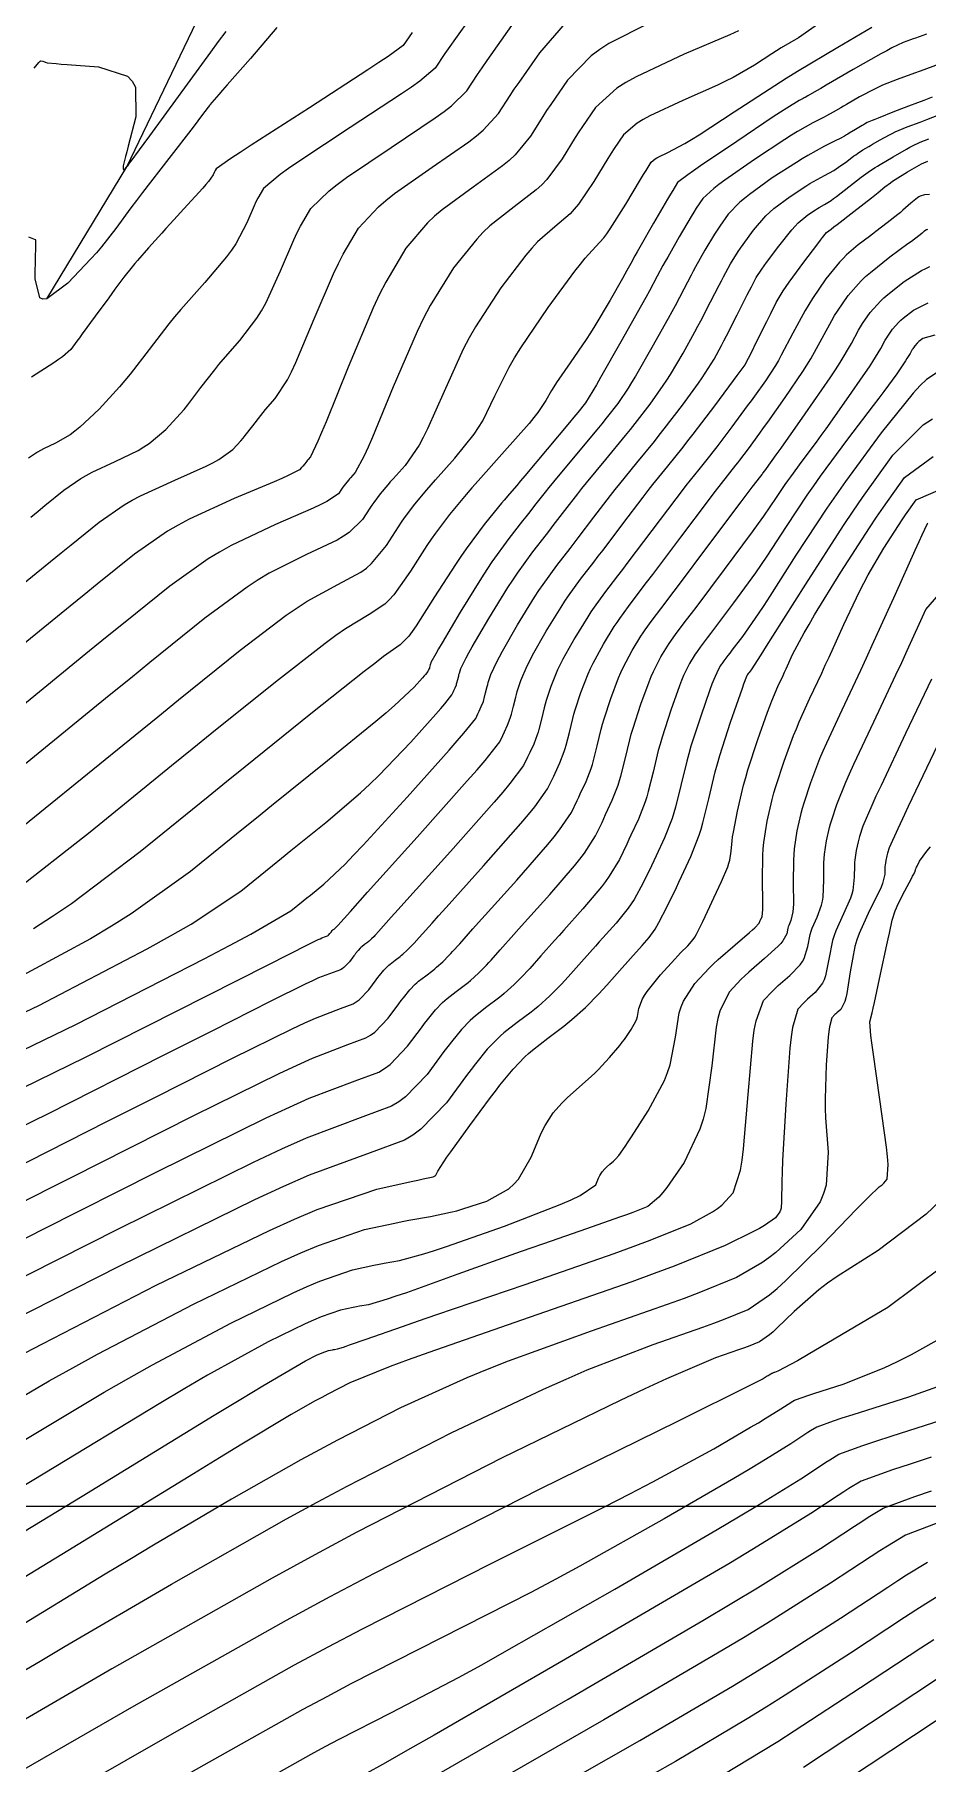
# Model space of a CAD drawing. Header units: metres. Extents: x 837475 to 838479, y 1189012 to 1191015.
# Drawn here: x 837627.1 to 837667.1, y 1190202.4 to 1190279.8 of the extents above; entities that cross this region are included whole.
import ezdxf

# ---------------------------------------------------------------- set-up
doc = ezdxf.new("R2010")
doc.units = ezdxf.units.M
doc.header["$LTSCALE"] = 0.3
doc.layers.add('COORD', color=7, linetype='Continuous', lineweight=20)
for name, color, linetype in [('COTAS 10', 1, 'Continuous'), ('COTAS INT', 252, 'Continuous'), ('DRENAJE', 5, 'Continuous')]:
    doc.layers.add(name, color=color, linetype=linetype)

msp = doc.modelspace()

# ---------------------------------------------------------------- linework, layer by layer
at = {"layer": 'COORD'}
msp.add_line((837476.514, 1190213.872), (838476.514, 1190213.872), dxfattribs=at)
at = {"layer": 'COTAS 10'}
for points in [[(837623.401, 1190241.787), (837627.323, 1190244.959), (837631.595, 1190248.439), (837632.605, 1190249.26), (837633.541, 1190250.019), (837636.3, 1190252.247), (837638.353, 1190253.807), (837638.844, 1190254.145), (837639.301, 1190254.443), (837640.672, 1190255.181), (837641.707, 1190255.739), (837641.952, 1190255.923), (837642.179, 1190256.12), (837642.851, 1190256.938), (837643.383, 1190257.769), (837643.522, 1190257.975), (837643.658, 1190258.17), (837644.119, 1190258.785), (837644.661, 1190259.432), (837644.847, 1190259.647), (837645.049, 1190259.878), (837645.909, 1190260.841), (837646.771, 1190261.917), (837646.974, 1190262.219), (837647.161, 1190262.522), (837647.707, 1190263.633), (837648.344, 1190264.924), (837648.588, 1190265.341), (837648.862, 1190265.784), (837650.095, 1190267.597), (837651.289, 1190269.221), (837651.537, 1190269.544), (837651.751, 1190269.813), (837652.225, 1190270.327), (837652.578, 1190270.714), (837652.714, 1190270.903), (837652.867, 1190271.127), (837653.559, 1190272.233), (837654.222, 1190273.333), (837654.357, 1190273.554), (837654.47, 1190273.74), (837654.703, 1190274.108), (837654.875, 1190274.255), (837654.95, 1190274.301), (837655.037, 1190274.348), (837655.449, 1190274.54), (837656.202, 1190274.944), (837656.503, 1190275.127), (837656.844, 1190275.34), (837658.413, 1190276.364), (837660.24, 1190277.553), (837660.745, 1190277.871), (837661.249, 1190278.183), (837663.066, 1190279.267), (837664.582, 1190280.165)], [(837626.922, 1190258.209), (837627.249, 1190258.475), (837627.549, 1190258.718), (837628.403, 1190259.408), (837629.165, 1190259.934), (837629.407, 1190260.074), (837629.663, 1190260.212), (837630.698, 1190260.69), (837631.731, 1190261.193), (837631.984, 1190261.347), (837632.223, 1190261.507), (837632.971, 1190262.137), (837633.611, 1190262.831), (837633.782, 1190263.032), (837633.951, 1190263.237), (837634.541, 1190264.006), (837635.157, 1190264.812), (837635.343, 1190265.04), (837635.536, 1190265.27), (837636.287, 1190266.116), (837637.05, 1190267.117), (837637.25, 1190267.445), (837637.444, 1190267.794), (837638.106, 1190269.238), (837638.698, 1190270.633), (837638.848, 1190270.952), (837638.993, 1190271.241), (837639.468, 1190272.041), (837640.285, 1190272.83), (837640.646, 1190273.112), (837641.064, 1190273.422), (837643.062, 1190274.772), (837645.027, 1190276.092), (837645.426, 1190276.383), (837645.761, 1190276.642), (837646.447, 1190277.309), (837646.923, 1190278.036), (837647.127, 1190278.332), (837647.361, 1190278.67), (837648.464, 1190280.235)], [(837622.726, 1190232.465), (837628.943, 1190235.468), (837634.681, 1190238.408), (837635.822, 1190239.007), (837636.769, 1190239.512), (837638.571, 1190240.559), (837639.124, 1190241.008), (837639.283, 1190241.137), (837639.445, 1190241.267), (837640.049, 1190241.754), (837640.999, 1190242.656), (837641.378, 1190243.048), (837641.808, 1190243.502), (837643.781, 1190245.658), (837645.651, 1190247.756), (837646.017, 1190248.173), (837646.316, 1190248.52), (837646.845, 1190249.182), (837646.943, 1190249.385), (837646.97, 1190249.443), (837646.998, 1190249.501), (837647.095, 1190249.716), (837647.185, 1190249.943), (837647.206, 1190250.009), (837647.227, 1190250.076), (837647.289, 1190250.332), (837647.357, 1190250.619), (837647.381, 1190250.706), (837647.408, 1190250.796), (837647.522, 1190251.151), (837647.784, 1190251.72), (837647.903, 1190251.946), (837648.043, 1190252.202), (837648.717, 1190253.373), (837649.477, 1190254.611), (837649.671, 1190254.909), (837649.858, 1190255.187), (837650.472, 1190256.033), (837651.072, 1190256.803), (837651.249, 1190257.035), (837651.432, 1190257.274), (837652.133, 1190258.203), (837652.875, 1190259.173), (837653.083, 1190259.437), (837653.293, 1190259.7), (837654.059, 1190260.636), (837654.843, 1190261.596), (837655.063, 1190261.874), (837655.285, 1190262.158), (837656.098, 1190263.226), (837656.815, 1190264.213), (837656.977, 1190264.445), (837657.123, 1190264.66), (837657.515, 1190265.285), (837657.849, 1190265.9), (837657.957, 1190266.108), (837658.073, 1190266.332), (837658.551, 1190267.275), (837659.002, 1190268.169), (837659.1, 1190268.362), (837659.188, 1190268.531), (837659.409, 1190268.943), (837659.653, 1190269.316), (837659.755, 1190269.46), (837659.872, 1190269.622), (837660.416, 1190270.353), (837661.005, 1190271.084), (837661.15, 1190271.246), (837661.287, 1190271.389), (837661.715, 1190271.758), (837662.059, 1190271.982), (837662.142, 1190272.033), (837662.221, 1190272.08), (837662.463, 1190272.213), (837662.758, 1190272.397), (837662.87, 1190272.476), (837662.995, 1190272.569), (837663.559, 1190273.006), (837664.102, 1190273.434), (837664.215, 1190273.521), (837664.31, 1190273.594), (837664.519, 1190273.744), (837664.736, 1190273.873), (837664.837, 1190273.933), (837664.956, 1190274.004), (837665.532, 1190274.349), (837666.139, 1190274.701), (837666.277, 1190274.777), (837666.402, 1190274.844), (837666.744, 1190275.005), (837667.134, 1190275.154)], [(837625.281, 1190225.179), (837627.45, 1190226.276), (837632.538, 1190228.85), (837637.461, 1190231.276), (837638.498, 1190231.761), (837639.393, 1190232.164), (837641.452, 1190232.946), (837642.503, 1190233.336), (837642.764, 1190233.492), (837643.011, 1190233.67), (837643.795, 1190234.488), (837644.412, 1190235.321), (837644.554, 1190235.508), (837644.684, 1190235.677), (837645.047, 1190236.128), (837645.361, 1190236.454), (837645.459, 1190236.544), (837645.561, 1190236.632), (837645.971, 1190236.949), (837646.393, 1190237.265), (837646.502, 1190237.354), (837646.608, 1190237.443), (837646.967, 1190237.768), (837647.323, 1190238.127), (837647.427, 1190238.238), (837647.535, 1190238.354), (837647.946, 1190238.814), (837648.547, 1190239.494), (837648.775, 1190239.748), (837649.028, 1190240.032), (837650.163, 1190241.296), (837651.27, 1190242.581), (837651.507, 1190242.878), (837651.713, 1190243.149), (837652.205, 1190243.915), (837652.499, 1190244.525), (837652.58, 1190244.698), (837652.661, 1190244.872), (837652.955, 1190245.515), (837653.222, 1190246.196), (837653.287, 1190246.394), (837653.348, 1190246.596), (837653.534, 1190247.362), (837653.739, 1190248.22), (837653.811, 1190248.481), (837653.89, 1190248.752), (837654.232, 1190249.814), (837654.605, 1190250.826), (837654.704, 1190251.065), (837654.8, 1190251.287), (837655.13, 1190251.938), (837655.429, 1190252.424), (837655.505, 1190252.542), (837655.579, 1190252.651), (837655.82, 1190252.983), (837656.288, 1190253.596), (837656.504, 1190253.882), (837656.758, 1190254.219), (837657.987, 1190255.858), (837659.241, 1190257.55), (837659.51, 1190257.92), (837659.745, 1190258.248), (837660.312, 1190259.077), (837660.698, 1190259.663), (837660.819, 1190259.837), (837660.947, 1190260.016), (837661.458, 1190260.707), (837662.1, 1190261.57), (837662.309, 1190261.857), (837662.532, 1190262.166), (837663.451, 1190263.456), (837664.299, 1190264.678), (837664.477, 1190264.944), (837664.631, 1190265.178), (837664.98, 1190265.763), (837665.176, 1190266.127), (837665.233, 1190266.222), (837665.291, 1190266.314), (837665.507, 1190266.626), (837665.787, 1190266.938), (837665.885, 1190267.03), (837665.992, 1190267.124), (837666.451, 1190267.486), (837667.106, 1190267.803)], [(837625.873, 1190216.384), (837630.205, 1190218.981), (837631.31, 1190219.618), (837632.373, 1190220.218), (837635.873, 1190222.087), (837638.677, 1190223.447), (837639.301, 1190223.726), (837639.86, 1190223.963), (837641.332, 1190224.469), (837642.289, 1190224.674), (837642.523, 1190224.721), (837642.744, 1190224.764), (837643.433, 1190224.886), (837644.519, 1190225.181), (837644.991, 1190225.333), (837645.537, 1190225.517), (837648.129, 1190226.433), (837650.627, 1190227.397), (837651.115, 1190227.609), (837651.515, 1190227.798), (837652.22, 1190228.283), (837652.342, 1190228.575), (837652.374, 1190228.641), (837652.405, 1190228.701), (837652.51, 1190228.866), (837652.623, 1190228.993), (837652.659, 1190229.029), (837652.697, 1190229.065), (837652.85, 1190229.201), (837653.012, 1190229.346), (837653.056, 1190229.388), (837653.099, 1190229.431), (837653.25, 1190229.594), (837653.542, 1190230.003), (837653.673, 1190230.202), (837653.827, 1190230.437), (837654.567, 1190231.593), (837655.291, 1190232.949), (837655.435, 1190233.309), (837655.555, 1190233.664), (837655.783, 1190234.891), (837655.958, 1190235.982), (837656.044, 1190236.25), (837656.147, 1190236.505), (837656.653, 1190237.301), (837657.303, 1190237.995), (837657.495, 1190238.184), (837657.694, 1190238.371), (837658.455, 1190239.039), (837659.106, 1190239.589), (837659.234, 1190239.703), (837659.34, 1190239.8), (837659.534, 1190240.012), (837659.583, 1190240.119), (837659.611, 1190240.179), (837659.664, 1190240.293), (837659.701, 1190240.614), (837659.706, 1190240.776), (837659.707, 1190240.969), (837659.691, 1190241.927), (837659.701, 1190243.043), (837659.719, 1190243.335), (837659.743, 1190243.619), (837659.888, 1190244.585), (837660.119, 1190245.554), (837660.199, 1190245.841), (837660.285, 1190246.135), (837660.652, 1190247.264), (837661.078, 1190248.414), (837661.202, 1190248.722), (837661.328, 1190249.025), (837661.804, 1190250.084), (837662.337, 1190251.216), (837662.499, 1190251.567), (837662.667, 1190251.934), (837663.328, 1190253.391), (837664.031, 1190254.868), (837664.225, 1190255.246), (837664.42, 1190255.611), (837665.124, 1190256.82), (837665.775, 1190257.834), (837665.936, 1190258.075), (837666.089, 1190258.3), (837666.571, 1190258.972), (837667.772, 1190259.503)], [(837626.297, 1190206.321), (837627.339, 1190206.94), (837628.465, 1190207.605), (837633.226, 1190210.39), (837638.374, 1190213.305), (837639.744, 1190214.052), (837641.09, 1190214.774), (837645.75, 1190217.164), (837649.877, 1190219.123), (837650.887, 1190219.572), (837651.839, 1190219.982), (837654.797, 1190221.125), (837657.018, 1190221.902), (837657.506, 1190222.079), (837657.938, 1190222.241), (837659.038, 1190222.689), (837659.998, 1190223.345), (837660.343, 1190223.638), (837660.721, 1190223.978), (837662.368, 1190225.608), (837663.896, 1190227.185), (837664.199, 1190227.493), (837664.449, 1190227.744), (837664.917, 1190228.185), (837665.048, 1190228.284), (837665.085, 1190228.32), (837665.124, 1190228.359), (837665.266, 1190228.531), (837665.306, 1190229.198), (837665.28, 1190229.549), (837665.237, 1190229.973), (837664.947, 1190232.105), (837664.637, 1190234.222), (837664.581, 1190234.637), (837664.539, 1190234.977), (837664.496, 1190235.585), (837664.595, 1190235.986), (837664.642, 1190236.195), (837664.699, 1190236.448), (837664.974, 1190237.716), (837665.255, 1190239.03), (837665.315, 1190239.311), (837665.367, 1190239.556), (837665.491, 1190240.145), (837665.622, 1190240.563), (837665.679, 1190240.701), (837665.745, 1190240.848), (837666.057, 1190241.46), (837666.354, 1190242.006), (837666.41, 1190242.111), (837666.456, 1190242.197), (837666.528, 1190242.342), (837666.528, 1190242.361), (837666.529, 1190242.365), (837666.53, 1190242.377), (837666.533, 1190242.388), (837666.534, 1190242.391), (837666.535, 1190242.395), (837666.539, 1190242.408), (837666.57, 1190242.475), (837666.587, 1190242.511), (837666.608, 1190242.556), (837666.717, 1190242.785), (837667.049, 1190243.237), (837667.211, 1190243.423)], [(837637.319, 1190201.558), (837639.479, 1190202.772), (837640.099, 1190203.106), (837640.727, 1190203.439), (837643.075, 1190204.634), (837646.074, 1190206.204), (837647.113, 1190206.775), (837648.242, 1190207.404), (837653.075, 1190210.165), (837657.651, 1190212.836), (837658.618, 1190213.408), (837659.455, 1190213.908), (837661.397, 1190215.11), (837662.325, 1190215.722), (837662.523, 1190215.85), (837662.695, 1190215.961), (837663.105, 1190216.212), (837664.178, 1190216.597), (837664.768, 1190216.792), (837665.486, 1190217.026), (837669.134, 1190218.192)], [(837668.066, 1190210.16), (837667, 1190209.509), (837666.552, 1190209.222), (837666.038, 1190208.888), (837663.629, 1190207.298), (837660.698, 1190205.402), (837659.855, 1190204.875), (837658.998, 1190204.348), (837655.79, 1190202.441), (837652.604, 1190200.646)]]:
    msp.add_lwpolyline(points, dxfattribs=at)
at = {"layer": 'COTAS INT'}
for points in [[(837647.216, 1190281.461), (837645.939, 1190279.656), (837645.68, 1190279.288), (837645.464, 1190278.976), (837645.025, 1190278.324), (837644.34, 1190277.745), (837643.968, 1190277.479), (837643.517, 1190277.167), (837641.229, 1190275.661), (837638.927, 1190274.144), (837638.467, 1190273.826), (837638.084, 1190273.552), (837637.342, 1190272.93), (837637.082, 1190272.491), (837637.002, 1190272.333), (837636.92, 1190272.158), (837636.595, 1190271.393), (837636.096, 1190270.453), (837635.903, 1190270.168), (837635.686, 1190269.873), (837634.707, 1190268.718), (837633.636, 1190267.512), (837633.361, 1190267.184), (837633.096, 1190266.86), (837632.217, 1190265.711), (837631.377, 1190264.614), (837631.137, 1190264.322), (837630.892, 1190264.036), (837629.98, 1190263.046), (837629.112, 1190262.229), (837628.896, 1190262.053), (837628.689, 1190261.897), (837628.031, 1190261.515), (837627.486, 1190261.263), (837627.352, 1190261.191), (837627.224, 1190261.117), (837626.823, 1190260.84)], [(837625.721, 1190254.515), (837627.8, 1190256.209), (837628.282, 1190256.601), (837628.724, 1190256.959), (837629.982, 1190257.976), (837631.106, 1190258.751), (837631.463, 1190258.957), (837631.839, 1190259.161), (837633.366, 1190259.865), (837634.772, 1190260.489), (837635.072, 1190260.641), (837635.335, 1190260.784), (837635.962, 1190261.227), (837636.33, 1190261.626), (837636.428, 1190261.742), (837636.525, 1190261.859), (837636.864, 1190262.301), (837637.218, 1190262.764), (837637.325, 1190262.895), (837637.435, 1190263.027), (837637.867, 1190263.513), (837638.413, 1190264.361), (837638.596, 1190264.721), (837638.793, 1190265.135), (837639.616, 1190267.084), (837640.475, 1190269.109), (837640.694, 1190269.572), (837640.904, 1190269.991), (837641.593, 1190271.152), (837642.486, 1190272.108), (837642.824, 1190272.399), (837643.202, 1190272.7), (837644.895, 1190273.883), (837646.537, 1190275.016), (837646.884, 1190275.287), (837647.183, 1190275.539), (837647.87, 1190276.294), (837648.383, 1190277.095), (837648.573, 1190277.377), (837648.783, 1190277.684), (837649.712, 1190279.01), (837650.868, 1190280.338)], [(837654.605, 1190280.346), (837652.809, 1190279.435), (837652.395, 1190279.161), (837652.018, 1190278.879), (837650.96, 1190277.784), (837650.205, 1190276.698), (837650.019, 1190276.421), (837649.843, 1190276.155), (837649.292, 1190275.279), (837648.604, 1190274.436), (837648.341, 1190274.191), (837648.048, 1190273.941), (837646.727, 1190272.994), (837645.339, 1190271.978), (837645.002, 1190271.685), (837644.687, 1190271.386), (837643.719, 1190270.263), (837642.815, 1190268.741), (837642.539, 1190268.191), (837642.253, 1190267.585), (837641.127, 1190264.93), (837640.141, 1190262.476), (837639.943, 1190261.997), (837639.777, 1190261.605), (837639.447, 1190260.911), (837639.335, 1190260.785), (837639.306, 1190260.751), (837639.279, 1190260.717), (837639.187, 1190260.597), (837639.099, 1190260.482), (837639.074, 1190260.452), (837639.048, 1190260.422), (837638.953, 1190260.318), (837638.446, 1190260.062), (837638.161, 1190259.935), (837637.813, 1190259.784), (837636.034, 1190259.04), (837634.016, 1190258.109), (837633.518, 1190257.841), (837633.046, 1190257.568), (837631.562, 1190256.543), (837629.899, 1190255.2), (837629.315, 1190254.727), (837628.678, 1190254.209), (837625.93, 1190251.969)], [(837658.611, 1190279.997), (837658.218, 1190279.822), (837656.176, 1190278.951), (837654.029, 1190277.939), (837653.569, 1190277.676), (837653.168, 1190277.421), (837652.208, 1190276.559), (837651.627, 1190275.712), (837651.465, 1190275.466), (837651.303, 1190275.214), (837650.715, 1190274.263), (837650.025, 1190273.333), (837649.799, 1190273.095), (837649.558, 1190272.865), (837648.56, 1190272.105), (837647.476, 1190271.257), (837647.181, 1190270.971), (837646.887, 1190270.665), (837645.844, 1190269.375), (837644.803, 1190267.686), (837644.511, 1190267.127), (837644.217, 1190266.529), (837643.14, 1190264.043), (837642.219, 1190261.785), (837642.023, 1190261.332), (837641.852, 1190260.953), (837641.449, 1190260.206), (837641.238, 1190259.97), (837641.189, 1190259.913), (837641.143, 1190259.861), (837641.01, 1190259.702), (837640.897, 1190259.551), (837640.864, 1190259.503), (837640.83, 1190259.453), (837640.699, 1190259.249), (837640.184, 1190258.904), (837639.907, 1190258.764), (837639.571, 1190258.606), (837637.876, 1190257.876), (837635.887, 1190256.932), (837635.367, 1190256.639), (837634.861, 1190256.333), (837633.141, 1190255.111), (837631.074, 1190253.441), (837630.348, 1190252.852), (837629.556, 1190252.208), (837626.14, 1190249.424)], [(837662.19, 1190280.304), (837661.294, 1190279.691), (837660.527, 1190279.233), (837660.314, 1190279.101), (837660.101, 1190278.968), (837659.33, 1190278.466), (837658.367, 1190277.907), (837658.033, 1190277.738), (837657.67, 1190277.562), (837656.114, 1190276.872), (837654.645, 1190276.191), (837654.335, 1190276.02), (837654.068, 1190275.857), (837653.455, 1190275.333), (837653.048, 1190274.726), (837652.911, 1190274.51), (837652.763, 1190274.274), (837652.137, 1190273.248), (837651.446, 1190272.23), (837651.257, 1190271.999), (837651.068, 1190271.79), (837650.393, 1190271.216), (837649.613, 1190270.535), (837649.359, 1190270.258), (837649.088, 1190269.943), (837647.97, 1190268.486), (837646.832, 1190266.735), (837646.549, 1190266.234), (837646.28, 1190265.727), (837645.424, 1190263.838), (837644.69, 1190262.154), (837644.498, 1190261.775), (837644.312, 1190261.435), (837643.679, 1190260.523), (837643.144, 1190259.924), (837643.018, 1190259.78), (837642.902, 1190259.646), (837642.565, 1190259.243), (837642.278, 1190258.86), (837642.193, 1190258.739), (837642.106, 1190258.611), (837641.775, 1190258.093), (837641.181, 1190257.512), (837640.929, 1190257.344), (837640.639, 1190257.173), (837639.274, 1190256.529), (837637.594, 1190255.688), (837637.105, 1190255.392), (837636.607, 1190255.07), (837634.721, 1190253.679), (837632.249, 1190251.682), (837631.381, 1190250.978), (837630.434, 1190250.208), (837626.349, 1190246.879)], [(837637.931, 1190280.153), (837636.753, 1190278.763), (837635.709, 1190277.572), (837635.503, 1190277.336), (837635.334, 1190277.142), (837635.023, 1190276.779), (837634.954, 1190276.689), (837634.937, 1190276.666), (837634.921, 1190276.644), (837634.87, 1190276.575), (837634.57, 1190276.185), (837634.398, 1190275.961), (837634.186, 1190275.687), (837633.098, 1190274.282), (837631.918, 1190272.745), (837631.648, 1190272.389), (837631.403, 1190272.063), (837630.725, 1190271.135), (837630.081, 1190270.314), (837629.858, 1190270.055), (837629.615, 1190269.782), (837628.574, 1190268.683), (837627.64, 1190267.989), (837627.464, 1190267.972), (837627.324, 1190268.032), (837627.116, 1190268.879), (837627.137, 1190269.961), (837627.142, 1190270.169), (837627.145, 1190270.337), (837627.153, 1190270.611), (837627.152, 1190270.622), (837627.151, 1190270.625), (837627.148, 1190270.627), (837627.136, 1190270.634), (837626.838, 1190270.743)], [(837644.004, 1190279.917), (837643.602, 1190279.34), (837642.919, 1190278.848), (837642.511, 1190278.575), (837642.007, 1190278.243), (837639.396, 1190276.55), (837636.79, 1190274.866), (837636.289, 1190274.539), (837635.884, 1190274.274), (837635.217, 1190273.819), (837635.171, 1190273.741), (837635.157, 1190273.713), (837635.142, 1190273.682), (837635.085, 1190273.547), (837634.872, 1190273.246), (837634.759, 1190273.111), (837634.623, 1190272.953), (837633.938, 1190272.196), (837633.161, 1190271.352), (837632.967, 1190271.139), (837632.782, 1190270.936), (837632.192, 1190270.279), (837631.7, 1190269.712), (837631.578, 1190269.566), (837631.461, 1190269.425), (837631.09, 1190268.953), (837630.69, 1190268.416), (837630.556, 1190268.233), (837630.411, 1190268.036), (837629.802, 1190267.203), (837629.225, 1190266.411), (837629.099, 1190266.24), (837628.989, 1190266.089), (837628.714, 1190265.721), (837628.337, 1190265.389), (837628.162, 1190265.262), (837627.956, 1190265.119), (837626.956, 1190264.477)], [(837627.074, 1190278.319), (837627.274, 1190278.577), (837627.335, 1190278.634), (837627.355, 1190278.642), (837627.375, 1190278.646), (837627.457, 1190278.635), (837627.542, 1190278.605), (837627.564, 1190278.597), (837627.586, 1190278.59), (837627.659, 1190278.569), (837628.051, 1190278.529), (837628.275, 1190278.51), (837628.547, 1190278.488), (837629.946, 1190278.383), (837631.25, 1190277.964), (837631.463, 1190277.744), (837631.612, 1190277.479), (837631.617, 1190276.149), (837631.282, 1190274.833), (837631.217, 1190274.577), (837631.164, 1190274.368), (837631.072, 1190274.005), (837631.062, 1190273.943), (837631.06, 1190273.925), (837631.058, 1190273.905), (837631.054, 1190273.828), (837631.067, 1190273.777), (837631.075, 1190273.773), (837631.086, 1190273.774), (837631.143, 1190273.816), (837631.207, 1190273.883), (837631.221, 1190273.9), (837631.235, 1190273.916), (837631.274, 1190273.966), (837631.316, 1190274.023), (837631.331, 1190274.043), (837631.347, 1190274.064), (837631.419, 1190274.158), (837631.793, 1190274.668), (837632, 1190274.951), (837632.251, 1190275.297), (837633.532, 1190277.061), (837634.977, 1190279.04), (837635.332, 1190279.521), (837635.668, 1190279.973)], [(837667.03, 1190279.853), (837666.544, 1190279.674), (837666.428, 1190279.632), (837666.319, 1190279.592), (837665.991, 1190279.475), (837665.478, 1190279.229), (837665.253, 1190279.108), (837664.992, 1190278.965), (837663.75, 1190278.258), (837662.541, 1190277.558), (837662.3, 1190277.419), (837662.1, 1190277.303), (837661.72, 1190277.084), (837661.59, 1190277.012), (837661.548, 1190276.99), (837661.503, 1190276.967), (837661.321, 1190276.876), (837660.772, 1190276.536), (837660.496, 1190276.356), (837660.166, 1190276.139), (837658.529, 1190275.045), (837656.913, 1190273.949), (837656.597, 1190273.73), (837656.339, 1190273.548), (837655.882, 1190273.196), (837655.666, 1190272.849), (837655.56, 1190272.67), (837655.433, 1190272.455), (837654.81, 1190271.378), (837654.194, 1190270.303), (837654.072, 1190270.089), (837653.971, 1190269.912), (837653.783, 1190269.573), (837653.61, 1190269.258), (837653.52, 1190269.096), (837653.41, 1190268.901), (837652.861, 1190267.925), (837652.179, 1190266.771), (837651.986, 1190266.464), (837651.792, 1190266.162), (837651.076, 1190265.117), (837650.468, 1190264.244), (837650.341, 1190264.05), (837650.233, 1190263.877), (837649.991, 1190263.429), (837649.632, 1190262.891), (837649.449, 1190262.662), (837649.23, 1190262.398), (837648.139, 1190261.158), (837646.954, 1190259.832), (837646.676, 1190259.514), (837646.42, 1190259.218), (837645.674, 1190258.326), (837645.038, 1190257.479), (837644.851, 1190257.21), (837644.659, 1190256.927), (837643.927, 1190255.782), (837643.177, 1190254.728), (837642.975, 1190254.502), (837642.775, 1190254.306), (837642.07, 1190253.834), (837641.008, 1190253.198), (837640.582, 1190252.898), (837640.099, 1190252.543), (837637.88, 1190250.814), (837635.029, 1190248.515), (837634.148, 1190247.802), (837633.228, 1190247.055), (837629.573, 1190244.079), (837626.075, 1190241.332)], [(837668.166, 1190278.708), (837667.023, 1190278.288), (837666.749, 1190278.188), (837666.493, 1190278.096), (837665.721, 1190277.819), (837665.065, 1190277.558), (837664.883, 1190277.475), (837664.7, 1190277.388), (837664.035, 1190277.032), (837663.447, 1190276.692), (837663.313, 1190276.614), (837663.19, 1190276.543), (837662.849, 1190276.348), (837662.55, 1190276.184), (837662.454, 1190276.134), (837662.351, 1190276.081), (837661.933, 1190275.871), (837661.255, 1190275.481), (837660.989, 1190275.315), (837660.69, 1190275.124), (837659.325, 1190274.224), (837658.006, 1190273.309), (837657.736, 1190273.109), (837657.505, 1190272.932), (837657.015, 1190272.486), (837656.717, 1190272.043), (837656.608, 1190271.868), (837656.488, 1190271.67), (837655.96, 1190270.77), (837655.442, 1190269.86), (837655.329, 1190269.658), (837655.229, 1190269.476), (837654.975, 1190268.999), (837654.622, 1190268.343), (837654.46, 1190268.049), (837654.27, 1190267.707), (837653.348, 1190266.067), (837652.433, 1190264.457), (837652.246, 1190264.133), (837652.088, 1190263.863), (837651.759, 1190263.329), (837651.41, 1190262.895), (837651.239, 1190262.688), (837651.037, 1190262.443), (837650.037, 1190261.245), (837649.043, 1190260.06), (837648.844, 1190259.823), (837648.678, 1190259.626), (837648.352, 1190259.245), (837648.113, 1190258.96), (837648.001, 1190258.823), (837647.869, 1190258.661), (837647.228, 1190257.868), (837646.419, 1190256.788), (837646.18, 1190256.446), (837645.936, 1190256.085), (837645.002, 1190254.626), (837644.175, 1190253.336), (837643.997, 1190253.082), (837643.842, 1190252.872), (837643.468, 1190252.487), (837642.714, 1190251.954), (837642.32, 1190251.651), (837641.845, 1190251.28), (837639.459, 1190249.382), (837636.517, 1190247.012), (837635.691, 1190246.344), (837634.861, 1190245.671), (837631.823, 1190243.199), (837628.748, 1190240.877), (837627.895, 1190240.299), (837627.042, 1190239.749)], [(837667.286, 1190277.03), (837666.907, 1190276.882), (837666.631, 1190276.776), (837666.5, 1190276.725), (837666.347, 1190276.666), (837665.596, 1190276.375), (837664.859, 1190276.087), (837664.713, 1190276.029), (837664.593, 1190275.981), (837664.372, 1190275.886), (837664.258, 1190275.818), (837664.206, 1190275.788), (837664.145, 1190275.752), (837663.851, 1190275.58), (837663.561, 1190275.408), (837663.502, 1190275.373), (837663.453, 1190275.343), (837663.353, 1190275.278), (837663.194, 1190275.19), (837663.107, 1190275.146), (837663.002, 1190275.093), (837662.468, 1190274.828), (837661.71, 1190274.413), (837661.463, 1190274.266), (837661.201, 1190274.104), (837660.122, 1190273.402), (837659.1, 1190272.669), (837658.874, 1190272.488), (837658.672, 1190272.316), (837658.149, 1190271.775), (837657.769, 1190271.236), (837657.657, 1190271.065), (837657.543, 1190270.886), (837657.11, 1190270.161), (837656.691, 1190269.417), (837656.586, 1190269.226), (837656.486, 1190269.041), (837656.167, 1190268.424), (837655.773, 1190267.672), (837655.626, 1190267.402), (837655.463, 1190267.105), (837654.737, 1190265.807), (837653.996, 1190264.524), (837653.823, 1190264.237), (837653.664, 1190263.98), (837653.206, 1190263.295), (837652.688, 1190262.633), (837652.491, 1190262.389), (837652.272, 1190262.12), (837651.286, 1190260.933), (837650.327, 1190259.78), (837650.123, 1190259.533), (837649.947, 1190259.317), (837649.534, 1190258.798), (837649.206, 1190258.369), (837649.083, 1190258.21), (837648.946, 1190258.034), (837648.332, 1190257.253), (837647.569, 1190256.202), (837647.337, 1190255.856), (837647.096, 1190255.485), (837646.152, 1190253.947), (837645.34, 1190252.568), (837645.183, 1190252.299), (837645.055, 1190252.078), (837644.838, 1190251.685), (837644.815, 1190251.614), (837644.809, 1190251.595), (837644.805, 1190251.578), (837644.791, 1190251.52), (837644.778, 1190251.469), (837644.774, 1190251.455), (837644.77, 1190251.442), (837644.752, 1190251.396), (837644.727, 1190251.341), (837644.721, 1190251.329), (837644.701, 1190251.288), (837644.595, 1190251.155), (837644.534, 1190251.085), (837644.461, 1190251.001), (837644.084, 1190250.578), (837643.206, 1190249.758), (837642.817, 1190249.424), (837642.364, 1190249.042), (837640.202, 1190247.278), (837637.695, 1190245.259), (837637.025, 1190244.718), (837636.366, 1190244.184), (837634.072, 1190242.319), (837631.422, 1190240.422), (837630.538, 1190239.868), (837629.588, 1190239.302), (837625.616, 1190237.154)], [(837622.02, 1190233.816), (837627.28, 1190236.311), (837632.135, 1190238.855), (837633.18, 1190239.437), (837634.095, 1190239.967), (837636.322, 1190241.439), (837637.745, 1190242.596), (837638.154, 1190242.927), (837638.57, 1190243.263), (837640.125, 1190244.516), (837641.681, 1190245.849), (837642.097, 1190246.236), (837642.507, 1190246.63), (837643.932, 1190248.118), (837645.056, 1190249.378), (837645.275, 1190249.629), (837645.455, 1190249.837), (837645.773, 1190250.235), (837645.832, 1190250.357), (837645.848, 1190250.392), (837645.865, 1190250.427), (837645.924, 1190250.556), (837645.977, 1190250.692), (837645.99, 1190250.732), (837646.002, 1190250.772), (837646.04, 1190250.926), (837646.081, 1190251.098), (837646.095, 1190251.15), (837646.111, 1190251.205), (837646.18, 1190251.418), (837646.419, 1190251.899), (837646.543, 1190252.123), (837646.691, 1190252.385), (837647.434, 1190253.66), (837648.287, 1190255.048), (837648.504, 1190255.382), (837648.713, 1190255.695), (837649.402, 1190256.643), (837650.009, 1190257.419), (837650.166, 1190257.622), (837650.319, 1190257.821), (837650.834, 1190258.501), (837651.411, 1190259.245), (837651.603, 1190259.485), (837651.81, 1190259.74), (837652.673, 1190260.785), (837653.557, 1190261.858), (837653.777, 1190262.132), (837653.986, 1190262.395), (837654.652, 1190263.26), (837655.24, 1190264.096), (837655.4, 1190264.341), (837655.559, 1190264.592), (837656.126, 1190265.546), (837656.656, 1190266.502), (837656.792, 1190266.755), (837656.923, 1190267.002), (837657.359, 1190267.85), (837657.744, 1190268.605), (837657.843, 1190268.794), (837657.939, 1190268.974), (837658.259, 1190269.552), (837658.598, 1190270.101), (837658.706, 1190270.263), (837658.82, 1190270.429), (837659.282, 1190271.064), (837659.838, 1190271.7), (837660.012, 1190271.867), (837660.193, 1190272.029), (837660.918, 1190272.58), (837661.63, 1190273.043), (837661.803, 1190273.15), (837661.965, 1190273.247), (837662.465, 1190273.52), (837662.88, 1190273.745), (837662.989, 1190273.811), (837663.095, 1190273.88), (837663.456, 1190274.142), (837663.777, 1190274.389), (837663.858, 1190274.447), (837663.936, 1190274.501), (837664.185, 1190274.662), (837664.441, 1190274.812), (837664.522, 1190274.86), (837664.607, 1190274.911), (837664.952, 1190275.117), (837665.366, 1190275.341), (837665.495, 1190275.403), (837665.63, 1190275.465), (837666.17, 1190275.69), (837666.74, 1190275.91), (837666.894, 1190275.969), (837667.047, 1190276.027), (837667.587, 1190276.232)], [(837622.976, 1190230.882), (837629.376, 1190234.001), (837637.545, 1190238.14), (837639.376, 1190239.068), (837639.788, 1190239.271), (837639.874, 1190239.311), (837639.949, 1190239.345), (837640.121, 1190239.41), (837640.209, 1190239.443), (837640.231, 1190239.456), (837640.252, 1190239.471), (837640.317, 1190239.539), (837640.369, 1190239.609), (837640.381, 1190239.624), (837640.392, 1190239.638), (837640.422, 1190239.676), (837640.448, 1190239.704), (837640.456, 1190239.711), (837640.465, 1190239.718), (837640.499, 1190239.745), (837640.535, 1190239.771), (837640.544, 1190239.779), (837640.553, 1190239.786), (837640.583, 1190239.813), (837640.612, 1190239.843), (837640.621, 1190239.853), (837640.63, 1190239.862), (837640.664, 1190239.901), (837641.232, 1190240.533), (837642.005, 1190241.392), (837644.226, 1190243.862), (837646.468, 1190246.379), (837646.907, 1190246.883), (837647.268, 1190247.304), (837647.917, 1190248.128), (837648.054, 1190248.413), (837648.13, 1190248.575), (837648.267, 1190248.875), (837648.392, 1190249.193), (837648.422, 1190249.286), (837648.451, 1190249.38), (837648.538, 1190249.738), (837648.634, 1190250.139), (837648.667, 1190250.261), (837648.704, 1190250.387), (837648.864, 1190250.883), (837649.148, 1190251.541), (837649.263, 1190251.77), (837649.394, 1190252.019), (837650, 1190253.086), (837650.667, 1190254.173), (837650.838, 1190254.435), (837651.002, 1190254.68), (837651.541, 1190255.423), (837652.135, 1190256.188), (837652.332, 1190256.447), (837652.545, 1190256.727), (837653.433, 1190257.906), (837654.339, 1190259.101), (837654.563, 1190259.39), (837654.776, 1190259.66), (837655.446, 1190260.488), (837656.129, 1190261.334), (837656.349, 1190261.616), (837656.584, 1190261.92), (837657.544, 1190263.192), (837658.391, 1190264.33), (837658.554, 1190264.549), (837658.686, 1190264.727), (837658.904, 1190265.024), (837659.002, 1190265.218), (837659.058, 1190265.331), (837659.128, 1190265.469), (837659.484, 1190266.182), (837659.877, 1190266.969), (837659.969, 1190267.154), (837660.055, 1190267.325), (837660.302, 1190267.822), (837660.614, 1190268.345), (837660.739, 1190268.532), (837660.881, 1190268.737), (837661.536, 1190269.632), (837662.158, 1190270.451), (837662.279, 1190270.61), (837662.378, 1190270.738), (837662.552, 1190270.955), (837662.759, 1190271.114), (837662.879, 1190271.206), (837663.026, 1190271.32), (837663.781, 1190271.903), (837664.56, 1190272.51), (837664.721, 1190272.638), (837664.86, 1190272.749), (837665.164, 1190273.004), (837665.411, 1190273.192), (837665.513, 1190273.262), (837665.63, 1190273.338), (837666.175, 1190273.675), (837666.706, 1190273.983), (837666.813, 1190274.041), (837666.904, 1190274.088), (837667.092, 1190274.157)], [(837667.157, 1190272.655), (837666.942, 1190272.641), (837666.753, 1190272.595), (837666.69, 1190272.56), (837666.621, 1190272.516), (837666.332, 1190272.277), (837665.973, 1190271.958), (837665.86, 1190271.863), (837665.742, 1190271.766), (837665.267, 1190271.388), (837664.757, 1190270.998), (837664.617, 1190270.892), (837664.477, 1190270.787), (837663.973, 1190270.414), (837663.447, 1190269.956), (837663.292, 1190269.796), (837663.133, 1190269.623), (837662.529, 1190268.88), (837661.918, 1190267.999), (837661.755, 1190267.739), (837661.595, 1190267.471), (837661.042, 1190266.445), (837660.529, 1190265.464), (837660.395, 1190265.226), (837660.264, 1190265.001), (837659.819, 1190264.309), (837659.331, 1190263.63), (837659.174, 1190263.414), (837659.006, 1190263.185), (837658.319, 1190262.257), (837657.634, 1190261.349), (837657.467, 1190261.133), (837657.311, 1190260.933), (837656.832, 1190260.339), (837656.259, 1190259.62), (837656.043, 1190259.342), (837655.803, 1190259.028), (837654.732, 1190257.609), (837653.657, 1190256.179), (837653.415, 1190255.86), (837653.197, 1190255.573), (837652.611, 1190254.813), (837652.146, 1190254.173), (837652.005, 1190253.962), (837651.858, 1190253.736), (837651.282, 1190252.799), (837650.746, 1190251.836), (837650.623, 1190251.594), (837650.512, 1190251.363), (837650.206, 1190250.616), (837650.001, 1190249.979), (837649.953, 1190249.816), (837649.91, 1190249.659), (837649.787, 1190249.144), (837649.675, 1190248.684), (837649.638, 1190248.563), (837649.6, 1190248.444), (837649.439, 1190248.035), (837649.263, 1190247.649), (837649.165, 1190247.441), (837648.989, 1190247.075), (837648.379, 1190246.265), (837648.057, 1190245.882), (837647.668, 1190245.429), (837645.71, 1190243.221), (837643.761, 1190241.052), (837643.377, 1190240.625), (837643.061, 1190240.273), (837642.485, 1190239.629), (837642.356, 1190239.485), (837642.323, 1190239.449), (837642.29, 1190239.414), (837642.179, 1190239.302), (837642.067, 1190239.2), (837642.033, 1190239.172), (837641.999, 1190239.145), (837641.867, 1190239.046), (837641.739, 1190238.947), (837641.707, 1190238.919), (837641.676, 1190238.891), (837641.578, 1190238.789), (837641.465, 1190238.648), (837641.424, 1190238.595), (837641.38, 1190238.537), (837641.187, 1190238.276), (837640.942, 1190238.021), (837640.864, 1190237.965), (837640.783, 1190237.916), (837640.454, 1190237.794), (837639.81, 1190237.55), (837639.53, 1190237.423), (837639.206, 1190237.272), (837637.667, 1190236.513), (837635.022, 1190235.174), (837632.853, 1190234.076), (837627.667, 1190231.448), (837622.434, 1190228.898)], [(837625.957, 1190228.896), (837630.329, 1190231.111), (837632.498, 1190232.208), (837635.957, 1190233.959), (837638.624, 1190235.273), (837639.186, 1190235.536), (837639.671, 1190235.754), (837640.787, 1190236.178), (837641.356, 1190236.389), (837641.498, 1190236.474), (837641.632, 1190236.57), (837642.056, 1190237.014), (837642.391, 1190237.465), (837642.467, 1190237.566), (837642.538, 1190237.658), (837642.735, 1190237.902), (837642.905, 1190238.079), (837642.958, 1190238.127), (837643.013, 1190238.175), (837643.235, 1190238.347), (837643.464, 1190238.518), (837643.523, 1190238.566), (837643.58, 1190238.614), (837643.775, 1190238.791), (837643.967, 1190238.985), (837644.024, 1190239.046), (837644.083, 1190239.108), (837644.305, 1190239.357), (837644.89, 1190240.013), (837645.176, 1190240.333), (837645.516, 1190240.712), (837647.194, 1190242.579), (837648.869, 1190244.48), (837649.207, 1190244.881), (837649.491, 1190245.227), (837650.061, 1190246.022), (837650.277, 1190246.469), (837650.336, 1190246.596), (837650.396, 1190246.724), (837650.611, 1190247.195), (837650.807, 1190247.695), (837650.855, 1190247.84), (837650.899, 1190247.988), (837651.036, 1190248.55), (837651.186, 1190249.18), (837651.239, 1190249.371), (837651.297, 1190249.57), (837651.548, 1190250.349), (837651.877, 1190251.184), (837651.983, 1190251.418), (837652.097, 1190251.653), (837652.565, 1190252.512), (837653.048, 1190253.299), (837653.171, 1190253.488), (837653.29, 1190253.666), (837653.681, 1190254.203), (837654.26, 1190254.958), (837654.498, 1190255.272), (837654.77, 1190255.632), (837656.031, 1190257.312), (837657.268, 1190258.956), (837657.523, 1190259.294), (837657.742, 1190259.581), (837658.218, 1190260.191), (837658.488, 1190260.525), (837658.576, 1190260.637), (837658.669, 1190260.759), (837659.055, 1190261.269), (837659.565, 1190261.967), (837659.737, 1190262.206), (837659.923, 1190262.465), (837660.707, 1190263.568), (837661.49, 1190264.724), (837661.675, 1190265.017), (837661.847, 1190265.299), (837662.355, 1190266.218), (837662.789, 1190267.023), (837662.915, 1190267.233), (837663.042, 1190267.437), (837663.522, 1190268.129), (837664.109, 1190268.795), (837664.305, 1190268.983), (837664.515, 1190269.173), (837665.394, 1190269.873), (837666.194, 1190270.46), (837666.354, 1190270.578), (837666.488, 1190270.677), (837666.753, 1190270.873), (837666.839, 1190270.941), (837666.86, 1190270.959), (837666.88, 1190270.976), (837666.945, 1190271.034), (837666.997, 1190271.077), (837667.01, 1190271.085), (837667.021, 1190271.091), (837667.055, 1190271.099), (837667.094, 1190271.102)], [(837624.248, 1190226.343), (837627.805, 1190228.145), (837628.872, 1190228.685), (837629.974, 1190229.242), (837634.248, 1190231.405), (837638.042, 1190233.275), (837638.842, 1190233.648), (837639.532, 1190233.959), (837641.119, 1190234.562), (837641.93, 1190234.862), (837642.131, 1190234.983), (837642.321, 1190235.12), (837642.926, 1190235.751), (837643.401, 1190236.393), (837643.511, 1190236.537), (837643.611, 1190236.667), (837643.891, 1190237.015), (837644.133, 1190237.267), (837644.208, 1190237.335), (837644.287, 1190237.404), (837644.603, 1190237.648), (837644.928, 1190237.892), (837645.012, 1190237.96), (837645.094, 1190238.029), (837645.371, 1190238.279), (837645.645, 1190238.556), (837645.726, 1190238.642), (837645.809, 1190238.731), (837646.126, 1190239.086), (837646.719, 1190239.754), (837646.975, 1190240.041), (837647.272, 1190240.372), (837648.678, 1190241.938), (837650.07, 1190243.531), (837650.357, 1190243.879), (837650.602, 1190244.188), (837651.133, 1190244.969), (837651.388, 1190245.497), (837651.458, 1190245.647), (837651.528, 1190245.798), (837651.783, 1190246.355), (837652.014, 1190246.945), (837652.071, 1190247.117), (837652.123, 1190247.292), (837652.285, 1190247.956), (837652.463, 1190248.7), (837652.525, 1190248.926), (837652.594, 1190249.161), (837652.89, 1190250.082), (837653.241, 1190251.005), (837653.343, 1190251.241), (837653.448, 1190251.47), (837653.848, 1190252.225), (837654.239, 1190252.862), (837654.338, 1190253.015), (837654.434, 1190253.158), (837654.75, 1190253.593), (837655.323, 1190254.343), (837655.582, 1190254.685), (837655.883, 1190255.085), (837657.331, 1190257.015), (837658.732, 1190258.884), (837659.003, 1190259.246), (837659.225, 1190259.541), (837659.605, 1190260.042), (837659.665, 1190260.116), (837659.684, 1190260.141), (837659.705, 1190260.168), (837659.79, 1190260.281), (837660.124, 1190260.748), (837660.301, 1190260.998), (837660.515, 1190261.3), (837661.594, 1190262.826), (837662.715, 1190264.447), (837662.955, 1190264.809), (837663.165, 1190265.133), (837663.668, 1190265.991), (837663.983, 1190266.575), (837664.074, 1190266.727), (837664.166, 1190266.876), (837664.514, 1190267.377), (837664.965, 1190267.879), (837665.123, 1190268.027), (837665.295, 1190268.178), (837666.033, 1190268.761), (837666.806, 1190269.255), (837667, 1190269.352), (837667.184, 1190269.431)], [(837667.407, 1190266.351), (837666.87, 1190266.212), (837666.69, 1190266.07), (837666.648, 1190266.033), (837666.61, 1190265.997), (837666.5, 1190265.875), (837666.415, 1190265.752), (837666.392, 1190265.716), (837666.37, 1190265.679), (837666.293, 1190265.536), (837666.156, 1190265.307), (837666.096, 1190265.215), (837666.026, 1190265.111), (837665.694, 1190264.632), (837665.116, 1190263.841), (837664.892, 1190263.54), (837664.64, 1190263.205), (837663.498, 1190261.697), (837662.271, 1190260.039), (837661.965, 1190259.609), (837661.675, 1190259.191), (837660.748, 1190257.786), (837659.88, 1190256.456), (837659.627, 1190256.085), (837659.368, 1190255.713), (837658.387, 1190254.36), (837657.537, 1190253.227), (837657.362, 1190252.995), (837657.213, 1190252.797), (837656.889, 1190252.373), (837656.723, 1190252.144), (837656.672, 1190252.068), (837656.619, 1190251.987), (837656.413, 1190251.651), (837656.151, 1190251.103), (837656.064, 1190250.889), (837655.969, 1190250.647), (837655.574, 1190249.547), (837655.187, 1190248.343), (837655.097, 1190248.036), (837655.015, 1190247.741), (837654.783, 1190246.768), (837654.572, 1190245.9), (837654.503, 1190245.671), (837654.429, 1190245.446), (837654.126, 1190244.675), (837653.794, 1190243.946), (837653.702, 1190243.749), (837653.61, 1190243.553), (837653.277, 1190242.862), (837652.825, 1190242.11), (837652.657, 1190241.877), (837652.471, 1190241.632), (837651.647, 1190240.654), (837650.784, 1190239.692), (837650.574, 1190239.456), (837650.376, 1190239.234), (837649.767, 1190238.542), (837649.261, 1190237.977), (837649.129, 1190237.835), (837649, 1190237.698), (837648.563, 1190237.256), (837648.122, 1190236.857), (837647.992, 1190236.748), (837647.857, 1190236.639), (837647.339, 1190236.25), (837646.835, 1190235.861), (837646.709, 1190235.752), (837646.589, 1190235.642), (837646.204, 1190235.241), (837645.757, 1190234.686), (837645.597, 1190234.479), (837645.423, 1190234.249), (837644.665, 1190233.225), (837643.701, 1190232.22), (837643.397, 1190232.001), (837643.077, 1190231.809), (837641.785, 1190231.329), (837639.254, 1190230.369), (837638.153, 1190229.873), (837636.879, 1190229.278), (837630.829, 1190226.296), (837622.757, 1190222.214)], [(837667.729, 1190264.841), (837667.029, 1190264.376), (837666.751, 1190264.098), (837666.437, 1190263.756), (837665, 1190261.979), (837663.396, 1190259.8), (837662.977, 1190259.204), (837662.568, 1190258.611), (837661.184, 1190256.496), (837660.016, 1190254.664), (837659.745, 1190254.25), (837659.496, 1190253.876), (837658.786, 1190252.861), (837658.317, 1190252.235), (837658.22, 1190252.107), (837658.138, 1190251.997), (837657.959, 1190251.763), (837657.867, 1190251.636), (837657.839, 1190251.595), (837657.81, 1190251.55), (837657.696, 1190251.364), (837657.503, 1190250.92), (837657.424, 1190250.713), (837657.334, 1190250.468), (837656.917, 1190249.28), (837656.483, 1190247.935), (837656.383, 1190247.592), (837656.292, 1190247.261), (837656.032, 1190246.174), (837655.796, 1190245.204), (837655.719, 1190244.948), (837655.637, 1190244.697), (837655.298, 1190243.835), (837654.927, 1190243.02), (837654.824, 1190242.8), (837654.721, 1190242.581), (837654.349, 1190241.809), (837653.936, 1190241.072), (837653.807, 1190240.875), (837653.672, 1190240.682), (837653.131, 1190240.013), (837652.54, 1190239.352), (837652.373, 1190239.164), (837652.205, 1190238.974), (837651.587, 1190238.27), (837650.988, 1190237.6), (837650.831, 1190237.431), (837650.678, 1190237.269), (837650.159, 1190236.745), (837649.636, 1190236.271), (837649.481, 1190236.141), (837649.322, 1190236.012), (837648.707, 1190235.551), (837648.109, 1190235.089), (837647.96, 1190234.96), (837647.817, 1190234.83), (837647.36, 1190234.355), (837646.83, 1190233.696), (837646.641, 1190233.45), (837646.434, 1190233.177), (837645.534, 1190231.962), (837644.391, 1190230.77), (837644.03, 1190230.51), (837643.65, 1190230.282), (837642.117, 1190229.713), (837639.382, 1190228.709), (837638.244, 1190228.206), (837636.941, 1190227.605), (837630.86, 1190224.622), (837624.972, 1190221.63)], [(837626.297, 1190220.555), (837627.439, 1190221.159), (837632.531, 1190223.777), (837637.605, 1190226.238), (837638.736, 1190226.743), (837639.747, 1190227.173), (837642.411, 1190228.089), (837643.948, 1190228.428), (837644.249, 1190228.494), (837644.496, 1190228.548), (837644.942, 1190228.642), (837645.032, 1190228.689), (837645.055, 1190228.713), (837645.078, 1190228.742), (837645.154, 1190228.888), (837645.416, 1190229.31), (837645.556, 1190229.514), (837645.725, 1190229.755), (837646.577, 1190230.937), (837647.509, 1190232.193), (837647.727, 1190232.481), (837647.929, 1190232.742), (837648.516, 1190233.468), (837649.045, 1190234.018), (837649.21, 1190234.168), (837649.383, 1190234.318), (837650.075, 1190234.852), (837650.786, 1190235.386), (837650.971, 1190235.535), (837651.15, 1190235.685), (837651.755, 1190236.233), (837652.355, 1190236.84), (837652.532, 1190237.028), (837652.714, 1190237.223), (837653.408, 1190237.999), (837654.034, 1190238.714), (837654.172, 1190238.872), (837654.295, 1190239.012), (837654.615, 1190239.371), (837654.873, 1190239.733), (837654.957, 1190239.874), (837655.048, 1190240.033), (837655.421, 1190240.756), (837655.832, 1190241.609), (837655.946, 1190241.851), (837656.059, 1190242.095), (837656.47, 1190242.995), (837656.844, 1190243.948), (837656.935, 1190244.225), (837657.02, 1190244.508), (837657.281, 1190245.58), (837657.568, 1190246.782), (837657.669, 1190247.147), (837657.78, 1190247.526), (837658.259, 1190249.012), (837658.698, 1190250.289), (837658.784, 1190250.536), (837658.854, 1190250.737), (837658.979, 1190251.077), (837659, 1190251.113), (837659.006, 1190251.121), (837659.011, 1190251.129), (837659.029, 1190251.153), (837659.063, 1190251.198), (837659.078, 1190251.219), (837659.097, 1190251.243), (837659.186, 1190251.362), (837659.624, 1190252.038), (837659.863, 1190252.414), (837660.152, 1190252.872), (837661.619, 1190255.205), (837663.312, 1190257.834), (837663.744, 1190258.478), (837664.159, 1190259.086), (837665.523, 1190260.977), (837666.882, 1190262.338), (837667.294, 1190262.612)], [(837624.202, 1190217.413), (837627.738, 1190219.492), (837628.803, 1190220.086), (837629.906, 1190220.689), (837634.202, 1190222.932), (837638.141, 1190224.842), (837639.018, 1190225.235), (837639.804, 1190225.568), (837641.871, 1190226.279), (837643.216, 1190226.567), (837643.545, 1190226.633), (837643.856, 1190226.693), (837644.822, 1190226.864), (837645.722, 1190227.051), (837645.991, 1190227.122), (837646.267, 1190227.201), (837647.336, 1190227.555), (837648.324, 1190228.105), (837648.551, 1190228.307), (837648.756, 1190228.531), (837649.328, 1190229.521), (837649.746, 1190230.514), (837649.855, 1190230.74), (837649.961, 1190230.944), (837650.319, 1190231.506), (837650.702, 1190231.939), (837650.824, 1190232.062), (837650.953, 1190232.187), (837651.476, 1190232.65), (837652.03, 1190233.143), (837652.179, 1190233.287), (837652.326, 1190233.433), (837652.841, 1190233.989), (837653.294, 1190234.53), (837653.403, 1190234.668), (837653.503, 1190234.8), (837653.805, 1190235.234), (837654.012, 1190235.621), (837654.053, 1190235.724), (837654.087, 1190235.825), (837654.152, 1190236.176), (837654.312, 1190236.613), (837654.406, 1190236.769), (837654.521, 1190236.941), (837655.117, 1190237.684), (837655.753, 1190238.398), (837655.894, 1190238.55), (837656.019, 1190238.683), (837656.344, 1190238.996), (837656.583, 1190239.275), (837656.654, 1190239.385), (837656.728, 1190239.51), (837657.015, 1190240.08), (837657.326, 1190240.759), (837657.416, 1190240.953), (837657.507, 1190241.149), (837657.848, 1190241.878), (837658.128, 1190242.538), (837658.18, 1190242.69), (837658.222, 1190242.83), (837658.284, 1190243.226), (837658.321, 1190243.691), (837658.347, 1190243.875), (837658.38, 1190244.082), (837658.56, 1190245.027), (837658.837, 1190246.187), (837658.932, 1190246.53), (837659.035, 1190246.883), (837659.474, 1190248.235), (837659.911, 1190249.459), (837660.013, 1190249.73), (837660.106, 1190249.973), (837660.374, 1190250.608), (837660.605, 1190251.099), (837660.675, 1190251.251), (837660.748, 1190251.41), (837661.035, 1190252.042), (837661.551, 1190253.02), (837661.769, 1190253.397), (837662.02, 1190253.821), (837663.197, 1190255.733), (837664.479, 1190257.731), (837664.796, 1190258.207), (837665.097, 1190258.65), (837666.047, 1190259.974), (837667.327, 1190260.92)], [(837667.071, 1190257.937), (837667.052, 1190257.907), (837666.82, 1190257.402), (837666.681, 1190257.095), (837666.51, 1190256.715), (837665.622, 1190254.741), (837664.587, 1190252.457), (837664.323, 1190251.883), (837664.069, 1190251.333), (837663.234, 1190249.559), (837662.549, 1190248.078), (837662.391, 1190247.714), (837662.245, 1190247.369), (837661.829, 1190246.293), (837661.535, 1190245.387), (837661.466, 1190245.151), (837661.402, 1190244.921), (837661.216, 1190244.143), (837661.101, 1190243.336), (837661.082, 1190243.087), (837661.068, 1190242.827), (837661.065, 1190241.798), (837661.067, 1190240.872), (837661.058, 1190240.677), (837661.044, 1190240.508), (837660.957, 1190240.123), (837660.858, 1190239.904), (837660.836, 1190239.841), (837660.817, 1190239.777), (837660.77, 1190239.535), (837660.599, 1190239.214), (837660.502, 1190239.099), (837660.383, 1190238.973), (837659.774, 1190238.426), (837659.074, 1190237.817), (837658.898, 1190237.653), (837658.731, 1190237.49), (837658.189, 1190236.918), (837657.772, 1190236.069), (837657.682, 1190235.732), (837657.604, 1190235.35), (837657.413, 1190233.606), (837657.151, 1190231.707), (837657.028, 1190231.228), (837656.882, 1190230.77), (837656.171, 1190229.285), (837655.402, 1190228.16), (837655.22, 1190227.929), (837655.05, 1190227.733), (837654.548, 1190227.313), (837653.875, 1190227.042), (837653.597, 1190226.939), (837653.28, 1190226.825), (837651.808, 1190226.312), (837649.873, 1190225.64), (837649.264, 1190225.424), (837648.624, 1190225.197), (837646.05, 1190224.269), (837643.744, 1190223.446), (837643.273, 1190223.284), (837642.875, 1190223.151), (837642.043, 1190222.908), (837641.633, 1190222.836), (837641.502, 1190222.81), (837641.362, 1190222.782), (837640.793, 1190222.66), (837639.917, 1190222.359), (837639.584, 1190222.218), (837639.212, 1190222.051), (837637.544, 1190221.242), (837634.84, 1190219.748), (837633.816, 1190219.149), (837632.672, 1190218.471), (837627.544, 1190215.355), (837621.345, 1190211.608)], [(837622.242, 1190210.089), (837629.215, 1190214.326), (837635.139, 1190217.961), (837636.322, 1190218.681), (837637.307, 1190219.277), (837639.215, 1190220.397), (837639.748, 1190220.656), (837639.867, 1190220.709), (837639.973, 1190220.754), (837640.253, 1190220.85), (837640.436, 1190220.889), (837640.48, 1190220.898), (837640.522, 1190220.907), (837640.653, 1190220.93), (837640.919, 1190221.007), (837641.047, 1190221.05), (837641.197, 1190221.102), (837641.934, 1190221.365), (837643.567, 1190221.938), (837644.281, 1190222.185), (837645.11, 1190222.47), (837649.052, 1190223.82), (837653.042, 1190225.209), (837653.9, 1190225.519), (837654.652, 1190225.796), (837656.476, 1190226.531), (837657.454, 1190227.063), (837657.671, 1190227.213), (837657.865, 1190227.364), (837658.374, 1190227.922), (837658.695, 1190228.94), (837658.77, 1190229.383), (837658.84, 1190229.894), (837659.044, 1190232.321), (837659.25, 1190234.719), (837659.32, 1190235.213), (837659.397, 1190235.633), (837659.725, 1190236.534), (837660.131, 1190236.963), (837660.256, 1190237.085), (837660.388, 1190237.208), (837660.912, 1190237.664), (837661.377, 1190238.146), (837661.472, 1190238.286), (837661.551, 1190238.428), (837661.716, 1190238.965), (837661.82, 1190239.503), (837661.863, 1190239.646), (837661.911, 1190239.786), (837662.131, 1190240.274), (837662.334, 1190240.815), (837662.371, 1190240.989), (837662.399, 1190241.175), (837662.43, 1190241.934), (837662.433, 1190242.71), (837662.444, 1190242.905), (837662.458, 1190243.093), (837662.545, 1190243.702), (837662.685, 1190244.288), (837662.733, 1190244.461), (837662.785, 1190244.639), (837663.007, 1190245.321), (837663.412, 1190246.325), (837663.579, 1190246.705), (837663.771, 1190247.13), (837664.664, 1190249.034), (837665.661, 1190251.139), (837665.918, 1190251.69), (837666.168, 1190252.228), (837667.003, 1190254.058), (837668.254, 1190255.513)], [(837667.248, 1190250.935), (837666.094, 1190248.509), (837664.993, 1190246.182), (837664.768, 1190245.697), (837664.579, 1190245.28), (837664.184, 1190244.35), (837664.035, 1190243.891), (837664, 1190243.771), (837663.968, 1190243.654), (837663.873, 1190243.26), (837663.815, 1190242.85), (837663.805, 1190242.724), (837663.798, 1190242.592), (837663.796, 1190242.07), (837663.731, 1190241.478), (837663.684, 1190241.302), (837663.624, 1190241.121), (837663.306, 1190240.424), (837662.963, 1190239.669), (837662.889, 1190239.451), (837662.823, 1190239.229), (837662.661, 1190238.394), (837662.504, 1190237.642), (837662.442, 1190237.472), (837662.371, 1190237.319), (837662.05, 1190236.902), (837661.702, 1190236.599), (837661.614, 1190236.517), (837661.531, 1190236.436), (837661.261, 1190236.151), (837661.03, 1190235.328), (837660.971, 1190234.907), (837660.914, 1190234.403), (837660.724, 1190231.889), (837660.588, 1190229.364), (837660.565, 1190228.853), (837660.549, 1190228.423), (837660.542, 1190227.553), (837660.523, 1190227.231), (837660.498, 1190227.148), (837660.465, 1190227.067), (837660.275, 1190226.796), (837659.779, 1190226.453), (837659.552, 1190226.326), (837659.287, 1190226.186), (837658.009, 1190225.565), (837655.732, 1190224.637), (837654.838, 1190224.303), (837653.829, 1190223.935), (837649.232, 1190222.329), (837644.75, 1190220.771), (837643.814, 1190220.434), (837643.009, 1190220.137), (837641.205, 1190219.406), (837640.228, 1190218.905), (837639.946, 1190218.754), (837639.659, 1190218.597), (837638.581, 1190217.987), (837636.372, 1190216.657), (837635.371, 1190216.047), (837634.203, 1190215.333), (837628.581, 1190211.878), (837622.285, 1190208.045)], [(837667.523, 1190247.984), (837666.214, 1190245.234), (837665.957, 1190244.688), (837665.746, 1190244.236), (837665.362, 1190243.379), (837665.285, 1190243.143), (837665.267, 1190243.081), (837665.25, 1190243.021), (837665.202, 1190242.818), (837665.172, 1190242.607), (837665.167, 1190242.542), (837665.163, 1190242.475), (837665.162, 1190242.206), (837665.063, 1190241.781), (837664.997, 1190241.615), (837664.915, 1190241.427), (837664.48, 1190240.575), (837664.016, 1190239.551), (837663.915, 1190239.255), (837663.826, 1190238.955), (837663.606, 1190237.824), (837663.456, 1190236.857), (837663.412, 1190236.659), (837663.366, 1190236.492), (837663.189, 1190236.14), (837663.016, 1190235.99), (837662.972, 1190235.949), (837662.931, 1190235.909), (837662.797, 1190235.768), (837662.682, 1190235.359), (837662.653, 1190235.15), (837662.625, 1190234.9), (837662.53, 1190233.653), (837662.491, 1190232.13), (837662.497, 1190231.706), (837662.511, 1190231.281), (837662.622, 1190229.741), (837662.532, 1190228.27), (837662.419, 1190227.889), (837662.267, 1190227.52), (837661.399, 1190226.283), (837660.278, 1190225.246), (837659.967, 1190225.002), (837659.655, 1190224.778), (837658.523, 1190224.127), (837656.835, 1190223.439), (837656.172, 1190223.191), (837655.424, 1190222.918), (837652.014, 1190221.727), (837648.294, 1190220.376), (837647.35, 1190220.003), (837646.443, 1190219.63), (837643.477, 1190218.285), (837640.659, 1190216.839), (837639.845, 1190216.403), (837639.017, 1190215.951), (837635.904, 1190214.188), (837632.418, 1190212.131), (837631.355, 1190211.494), (837630.25, 1190210.827), (837625.904, 1190208.172)], [(837667.631, 1190227.549), (837667.016, 1190226.963), (837664.872, 1190225.342), (837663.026, 1190224.171), (837662.599, 1190223.869), (837662.209, 1190223.578), (837661.102, 1190222.609), (837660.335, 1190221.851), (837660.159, 1190221.692), (837659.999, 1190221.556), (837659.552, 1190221.251), (837659.041, 1190221.042), (837658.839, 1190220.967), (837658.613, 1190220.885), (837657.579, 1190220.524), (837655.383, 1190219.587), (837654.423, 1190219.142), (837653.311, 1190218.615), (837648.023, 1190216.043), (837641.521, 1190212.708), (837639.643, 1190211.701), (837637.732, 1190210.658), (837630.549, 1190206.591), (837624.512, 1190203.08)], [(837669.018, 1190225.558), (837665.3, 1190222.78), (837662.314, 1190221.018), (837661.728, 1190220.676), (837661.247, 1190220.398), (837660.379, 1190219.925), (837660.228, 1190219.876), (837660.198, 1190219.867), (837660.174, 1190219.859), (837660.129, 1190219.843), (837660.112, 1190219.832), (837660.105, 1190219.828), (837660.097, 1190219.822), (837660.058, 1190219.797), (837659.977, 1190219.747), (837659.943, 1190219.726), (837659.902, 1190219.702), (837659.712, 1190219.592), (837658.042, 1190218.752), (837657.069, 1190218.269), (837655.874, 1190217.677), (837649.712, 1190214.634), (837642.297, 1190210.862), (837640.311, 1190209.81), (837638.355, 1190208.756), (837631.533, 1190204.922), (837626.016, 1190201.731)], [(837628.927, 1190201.203), (837633.462, 1190203.8), (837638.73, 1190206.761), (837640.24, 1190207.576), (837641.774, 1190208.388), (837647.5, 1190211.3), (837652.607, 1190213.853), (837653.75, 1190214.437), (837654.775, 1190214.969), (837657.5, 1190216.449), (837659.152, 1190217.414), (837659.501, 1190217.62), (837659.803, 1190217.801), (837660.504, 1190218.235), (837660.839, 1190218.456), (837660.911, 1190218.502), (837660.973, 1190218.542), (837661.121, 1190218.632), (837661.508, 1190218.771), (837661.722, 1190218.842), (837661.98, 1190218.926), (837663.298, 1190219.347), (837665.14, 1190220.08), (837665.73, 1190220.362), (837666.355, 1190220.677), (837668.899, 1190222.099)], [(837669.033, 1190219.762), (837666.216, 1190218.769), (837663.733, 1190217.976), (837663.245, 1190217.817), (837662.843, 1190217.684), (837662.113, 1190217.422), (837661.834, 1190217.251), (837661.717, 1190217.176), (837661.582, 1190217.089), (837660.951, 1190216.672), (837659.629, 1190215.855), (837659.06, 1190215.514), (837658.401, 1190215.125), (837655.288, 1190213.307), (837651.509, 1190211.187), (837650.431, 1190210.606), (837649.34, 1190210.029), (837641.251, 1190205.913), (837640.17, 1190205.341), (837639.104, 1190204.767), (837635.391, 1190202.679), (837631.838, 1190200.674)], [(837667.238, 1190216.076), (837666.292, 1190215.768), (837665.513, 1190215.51), (837664.098, 1190215.001), (837663.556, 1190214.671), (837663.329, 1190214.525), (837663.067, 1190214.355), (837661.843, 1190213.547), (837659.281, 1190211.962), (837658.177, 1190211.302), (837656.9, 1190210.547), (837650.863, 1190207.023), (837644.976, 1190203.621), (837643.794, 1190202.944), (837642.807, 1190202.38), (837640.863, 1190201.3)], [(837645.206, 1190201.893), (837650.978, 1190205.23), (837657.011, 1190208.758), (837658.317, 1190209.534), (837659.464, 1190210.223), (837662.29, 1190211.985), (837663.81, 1190212.989), (837664.134, 1190213.199), (837664.417, 1190213.38), (837665.09, 1190213.791), (837666.506, 1190214.314), (837667.257, 1190214.566)], [(837667.466, 1190213.108), (837666.082, 1190212.581), (837665.278, 1190212.09), (837664.94, 1190211.873), (837664.553, 1190211.622), (837662.736, 1190210.423), (837659.875, 1190208.616), (837658.83, 1190207.981), (837657.674, 1190207.288), (837652.582, 1190204.3), (837647.672, 1190201.477)], [(837650.138, 1190201.062), (837654.186, 1190203.371), (837658.336, 1190205.818), (837659.342, 1190206.428), (837660.287, 1190207.009), (837663.182, 1190208.86), (837665.295, 1190210.255), (837665.746, 1190210.547), (837666.139, 1190210.799), (837667.074, 1190211.37)], [(837667.358, 1190207.896), (837666.781, 1190207.522), (837664.075, 1190205.736), (837661.109, 1190203.795), (837660.367, 1190203.323), (837659.66, 1190202.879), (837657.394, 1190201.511)], [(837661.52, 1190202.188), (837664.521, 1190204.173), (837667.523, 1190206.155)], [(837668.437, 1190204.902), (837665.43, 1190202.919), (837662.57, 1190201.02)]]:
    msp.add_lwpolyline(points, dxfattribs=at)
at = {"layer": 'DRENAJE'}
for p, q in [((837631.221, 1190273.9), (837634.716, 1190281.18)), ((837627.64, 1190267.989), (837631.221, 1190273.9))]:
    msp.add_line(p, q, dxfattribs=at)

doc.saveas('drawing.dxf')
